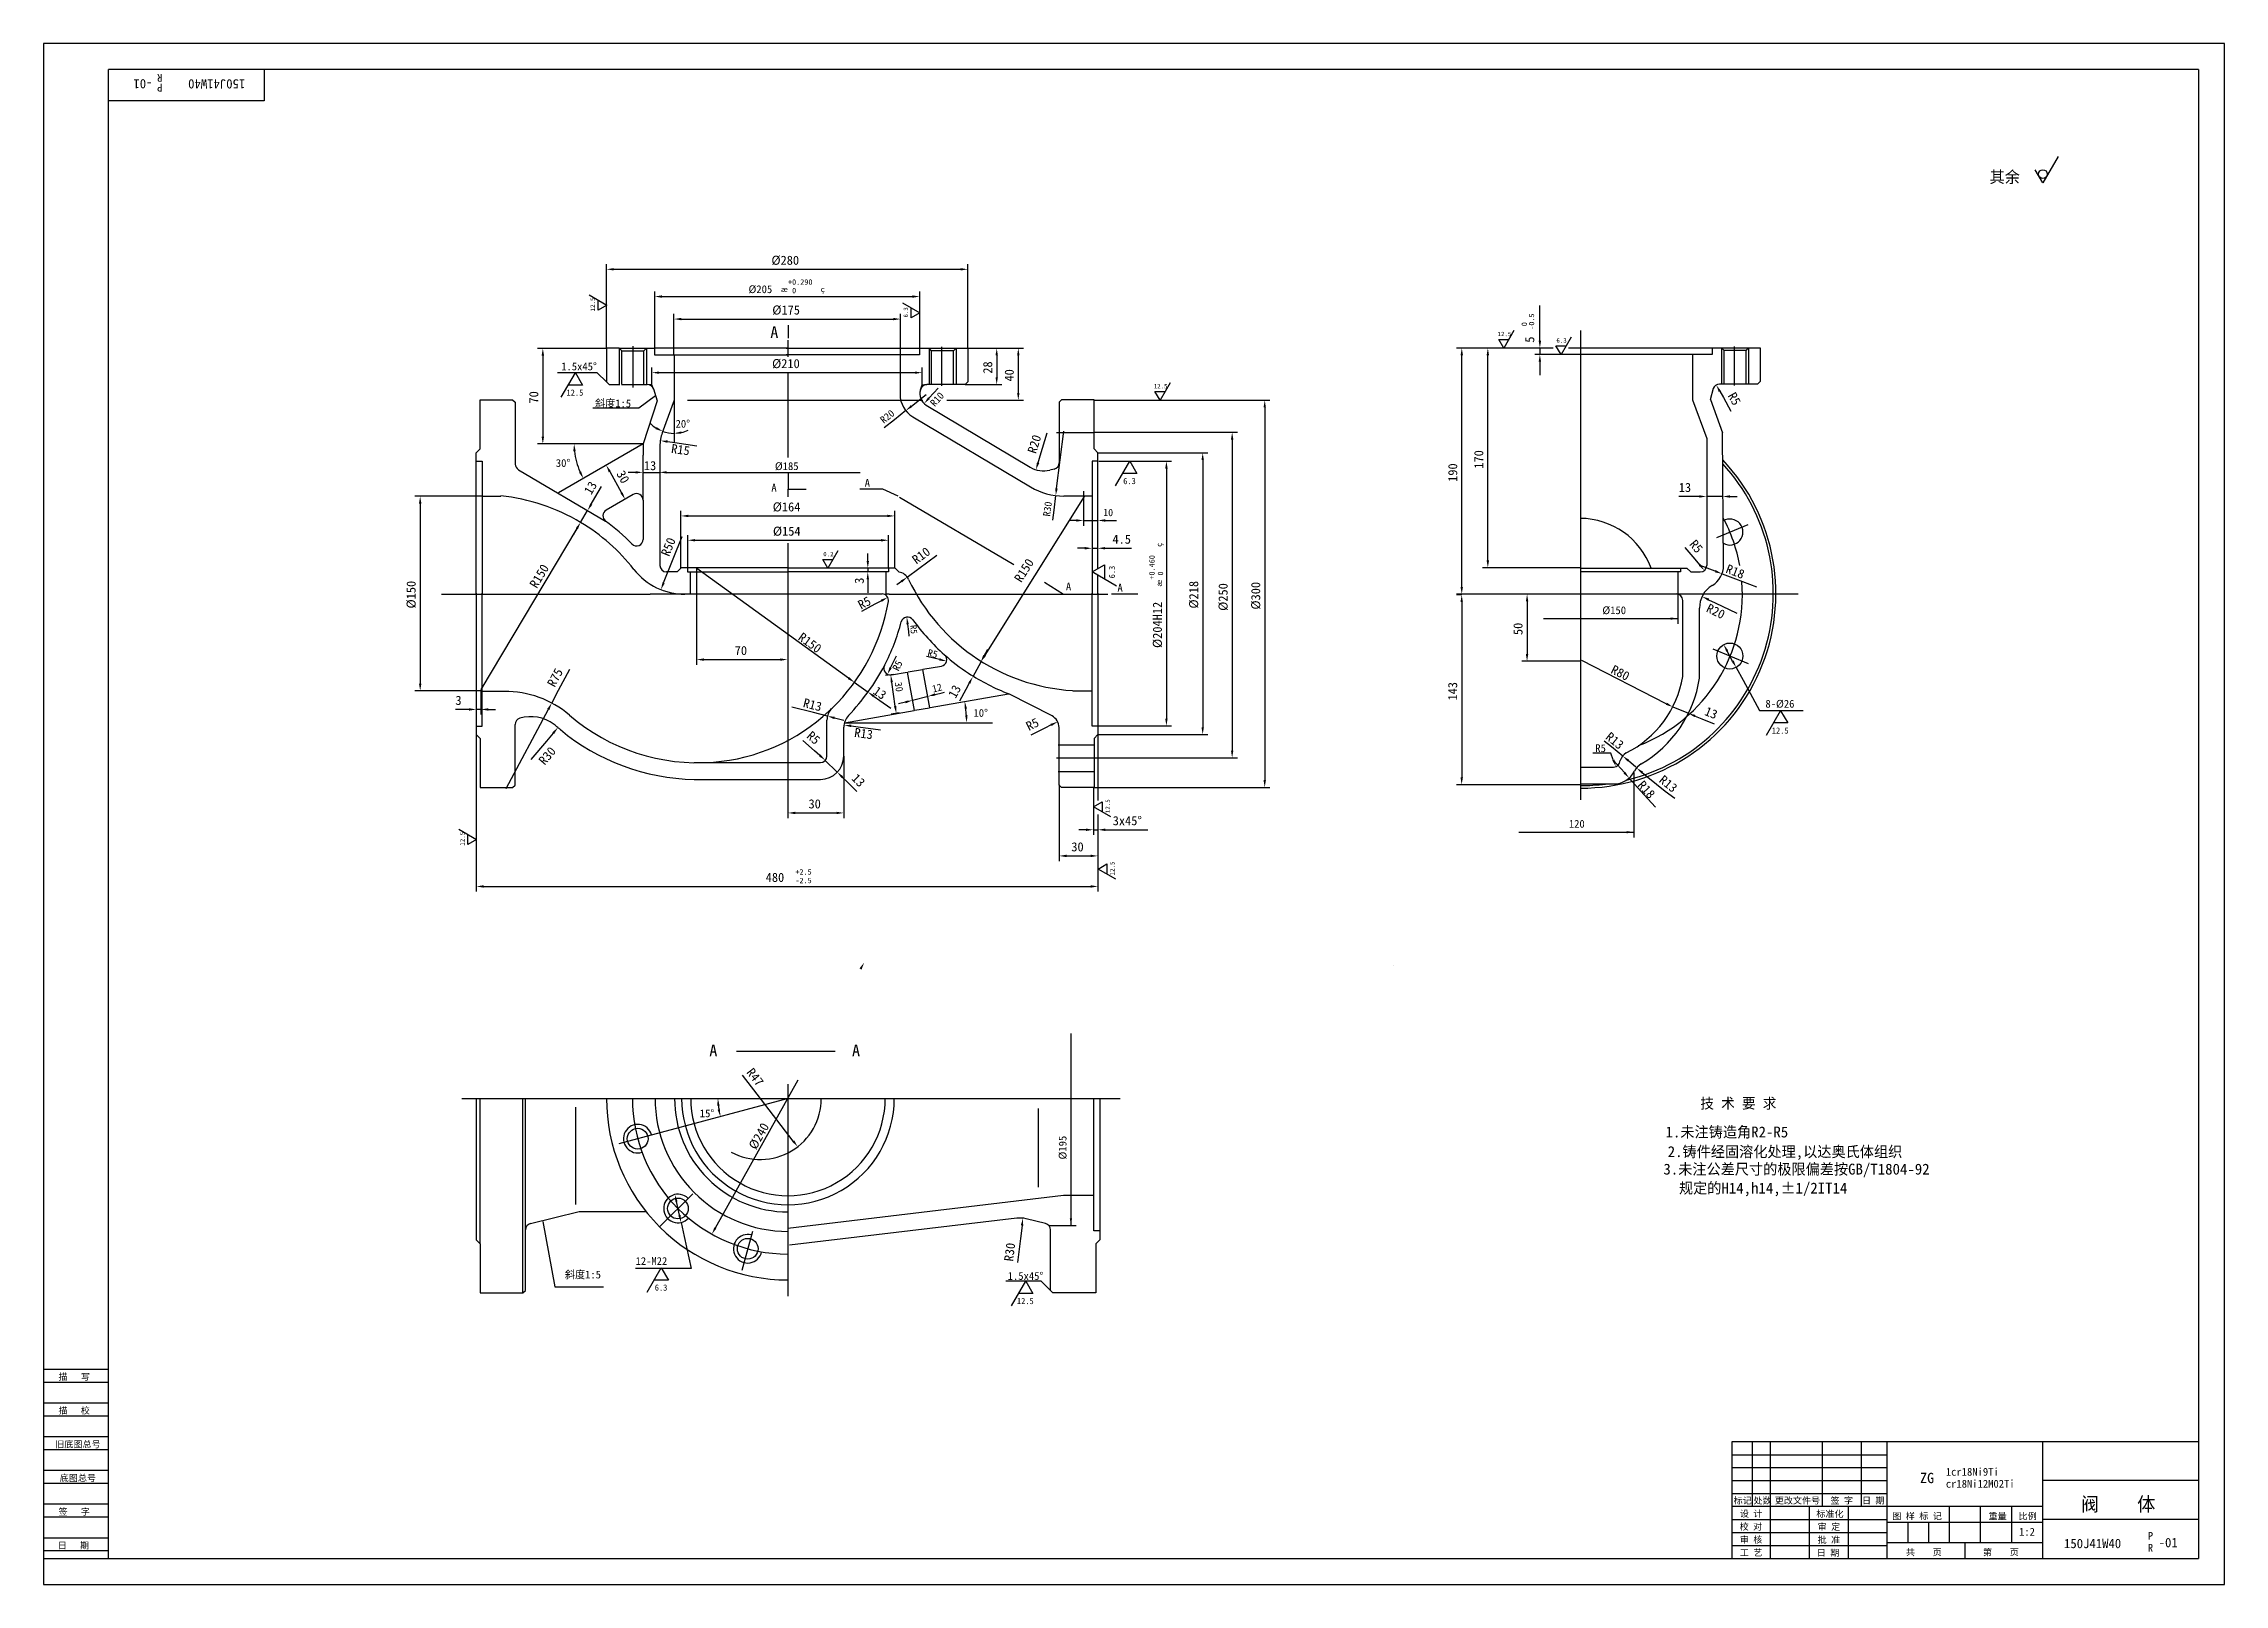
# Model space of a CAD drawing. Header units: metres. Extents: x 0 to 841, y 0 to 594.
import ezdxf

# ---------------------------------------------------------------- set-up
doc = ezdxf.new("R2010")
doc.units = ezdxf.units.M
for name, color, linetype in [('C', 6, 'Continuous'), ('D', 1, 'Continuous'), ('FL', 5, 'Continuous'), ('HA', 5, 'Continuous'), ('T', 7, 'Continuous'), ('TL', 4, 'Continuous')]:
    doc.layers.add(name, color=color, linetype=linetype)

# ---------------------------------------------------------------- blocks, each defined once
blk = doc.blocks.new('TUKUN1')
at = {"layer": 'FL'}
for p, q in [((0, 594), (0, 0)), ((841, 594), (0, 594)), ((841, 0), (841, 594)), ((0, 78), (25, 78)), ((0, 70), (25, 70)), ((0, 65), (25, 65)), ((0, 57), (25, 57)), ((0, 52), (25, 52)), ((659, 30), (659, 55)), ((666, 10), (666, 55)), ((686, 30), (686, 55)), ((701, 30), (701, 55)), ((0, 44), (25, 44)), ((651, 50), (711, 50)), ((651, 45), (711, 45)), ((0, 39), (25, 39)), ((651, 40), (711, 40)), ((651, 35), (711, 35)), ((0, 31), (25, 31)), ((0, 26), (25, 26)), ((696, 10), (696, 30)), ((0, 18), (25, 18)), ((651, 25), (711, 25)), ((651, 20), (711, 20)), ((0, 13), (25, 13)), ((651, 15), (711, 15)), ((0, 0), (841, 0))]:
    blk.add_line(p, q, dxfattribs=at)
at = {"layer": 'TL'}
for p, q in [((25, 10), (25, 584)), ((831, 584), (25, 584)), ((85, 584), (85, 572)), ((831, 584), (831, 10)), ((85, 572), (25, 572)), ((0, 83), (25, 83)), ((651, 55), (651, 10)), ((831, 55), (651, 55)), ((711, 10), (711, 55)), ((771, 10), (771, 55)), ((831, 40), (771, 40)), ((771, 30), (651, 30)), ((681, 10), (681, 30)), ((735, 16), (735, 30)), ((747, 16), (747, 30)), ((759, 16), (759, 30)), ((711, 24), (771, 24)), ((719, 16), (719, 24)), ((727, 16), (727, 24)), ((831, 25), (771, 25)), ((0, 10), (831, 10)), ((771, 16), (711, 16)), ((741, 10), (741, 16))]:
    blk.add_line(p, q, dxfattribs=at)
at = {"layer": 'T'}
for s, p in [('描   写', (5.74, 78.76)), ('描   校', (5.74, 65.76)), ('旧底图总号', (4.49, 52.76)), ('底图总号', (6.22, 39.76)), ('标记', (651.75, 31.07)), ('处数', (659.38, 31.07)), ('更改文件号', (667.61, 31.07)), ('签 字', (689.1, 31.07)), ('日 期', (701.23, 31.07)), ('签   字', (5.74, 26.76)), ('设 计', (654.14, 25.99)), ('标准化', (683.65, 25.93)), ('图 样 标 记', (712.95, 25.04)), ('重量', (750.03, 25.04)), ('比例', (761.64, 25.04)), ('校 对', (654.05, 20.99)), ('审 核', (654.14, 15.99)), ('批 准', (684.13, 15.93)), ('审 定', (684.13, 20.93)), ('日   期', (5.45, 13.76)), ('工 艺', (654.14, 10.99)), ('日 期', (683.84, 10.93)), ('共    页', (718.18, 11.13)), ('第    页', (747.9, 11.13))]:
    blk.add_text(s, height=2.5, dxfattribs=at).set_placement(p)

msp = doc.modelspace()

# ---------------------------------------------------------------- linework, layer by layer
at = {"layer": 'C'}
for p, q in [((287.06, 479.69), (287.06, 473.29)), ((592.67, 483.39), (592.67, 314.95)), ((592.67, 479.82), (592.67, 315.01)), ((227.22, 477.32), (227.22, 461.48)), ((346.3, 477.07), (346.3, 462.11)), ((651.91, 477.2), (651.91, 462.24)), ((287.06, 467.36), (287.06, 434.44)), ((390.57, 444.05), (405.15, 444.05)), ((287.06, 422.24), (287.06, 419.25)), ((374.14, 393.1), (330.05, 419.05)), ((645.25, 403.6), (657.35, 408.61)), ((287.06, 401.45), (287.06, 310.28)), ((153.41, 381.72), (233.85, 381.72)), ((247.33, 381.72), (233.85, 381.72)), ((287.01, 381.72), (287.22, 381.72)), ((326.13, 381.72), (324.65, 381.72)), ((326.13, 381.72), (393.33, 381.72)), ((400.73, 381.72), (410.42, 381.72)), ((629.62, 381.82), (632.12, 381.85)), ((632.12, 381.85), (676.62, 381.85)), ((643.68, 360.65), (657.35, 354.99)), ((390.57, 318.64), (405.15, 318.64)), ((592.67, 315.01), (592.67, 308.51)), ((592.67, 314.95), (592.67, 308.81)), ((592.67, 308.81), (592.67, 302.44)), ((592.67, 308.51), (592.67, 305.66)), ((161.25, 187.36), (415.17, 187.36)), ((220.71, 187.36), (233.41, 187.36)), ((287.07, 187.36), (221.83, 169.88)), ((287.06, 192.8), (287.06, 137.24)), ((250.33, 150.62), (237.7, 137.99)), ((273.32, 136.07), (269.28, 120.97)), ((287.06, 137.22), (287.06, 130.67)), ((287.06, 133.7), (287.06, 121)), ((287.06, 130.67), (287.06, 123.6)), ((287.06, 123.6), (287.06, 111.16))]:
    msp.add_line(p, q, dxfattribs=at)
for centre, radius, start, end in [((592.62, 381.68), 62.5, 10.24, 28.17), ((592.62, 381.68), 62.5, 291.09, 4.49), ((287.06, 187.35), 60, 179.99, 270)]:
    msp.add_arc(centre, radius, start, end, dxfattribs=at)
at = {"layer": 'D'}
for p, q in [((776.87, 550.47), (771.02, 540.33)), ((771.02, 540.33), (768.09, 545.4)), ((217.07, 476.38), (217.07, 508.99)), ((219.87, 506.99), (353.65, 506.99)), ((356.45, 476.38), (356.45, 508.99)), ((210.43, 497.12), (217.19, 493.21)), ((235.67, 476.38), (235.67, 498.49)), ((238.47, 496.49), (335.07, 496.49)), ((337.87, 476.38), (337.87, 498.49)), ((213.81, 491.26), (213.81, 495.16)), ((217.19, 493.21), (213.81, 491.26)), ((243.09, 474.11), (243.09, 489.81)), ((245.89, 487.81), (327.63, 487.81)), ((330.43, 474.11), (330.43, 489.81)), ((331.19, 494.09), (337.95, 490.18)), ((334.57, 488.23), (334.57, 492.14)), ((337.95, 490.18), (334.57, 488.23)), ((577.02, 482.24), (577.02, 493.09)), ((563.11, 476.61), (561.16, 479.99)), ((561.16, 479.99), (565.06, 479.99)), ((567.01, 483.37), (563.11, 476.61)), ((577.02, 479.44), (577.02, 482.24)), ((589.07, 480.87), (585.17, 474.11)), ((217.09, 476.5), (190.52, 476.5)), ((192.52, 473.7), (192.52, 442.46)), ((221.99, 476.53), (221.99, 462.57)), ((232.45, 476.53), (232.45, 462.57)), ((341.45, 476.53), (341.45, 462.57)), ((351.91, 476.53), (351.91, 462.57)), ((356.39, 476.58), (369.56, 476.58)), ((367.56, 473.78), (367.56, 465.38)), ((369.56, 476.58), (377.88, 476.58)), ((375.88, 473.78), (375.88, 459.36)), ((554.95, 476.64), (544.9, 476.64)), ((546.9, 384.56), (546.9, 473.84)), ((575.02, 476.64), (554.95, 476.64)), ((556.95, 394.75), (556.95, 473.84)), ((582.19, 476.64), (575.02, 476.64)), ((592.49, 474.18), (575.02, 474.18)), ((577.02, 476.64), (577.02, 474.18)), ((577.02, 471.38), (577.02, 468.58)), ((585.17, 474.11), (583.22, 477.49)), ((583.22, 477.49), (587.12, 477.49)), ((592.49, 476.64), (588.12, 476.64)), ((647.07, 476.66), (647.07, 462.7)), ((657.53, 476.66), (657.53, 462.7)), ((213.52, 467.12), (198.15, 467.12)), ((199.59, 457.65), (205.06, 467.12)), ((205.06, 467.12), (207.79, 462.38)), ((217.06, 463.58), (213.52, 467.12)), ((234.57, 462.49), (232.79, 462.58)), ((234.57, 462.49), (234.57, 469.15)), ((237.37, 467.15), (336, 467.15)), ((338.8, 462.49), (338.8, 469.15)), ((338.8, 462.49), (340.65, 462.58)), ((355.39, 462.58), (369.56, 462.58)), ((434.44, 463.26), (430.54, 456.5)), ((577.02, 468.58), (577.02, 466.16)), ((207.79, 462.38), (202.33, 462.38)), ((236.03, 458.17), (229.51, 453.51)), ((235.17, 460.85), (234.57, 462.49)), ((243.14, 456.52), (243.14, 440.42)), ((321.13, 456.56), (339.12, 456.56)), ((334.69, 454.26), (340.3, 458.77)), ((338.16, 460.49), (338.8, 462.49)), ((341.44, 457.32), (343.32, 459.4)), ((343.32, 459.4), (344.96, 461.2)), ((348.31, 456.56), (377.88, 456.56)), ((405.17, 456.52), (472.92, 456.52)), ((430.54, 456.5), (428.59, 459.88)), ((428.59, 459.88), (432.49, 459.88)), ((646.42, 459.95), (647.79, 457.51)), ((647.79, 457.51), (650.7, 452.35)), ((229.51, 453.51), (211.76, 453.51)), ((328.14, 449), (324.21, 445.85)), ((332.51, 452.5), (328.14, 449)), ((470.92, 453.72), (470.92, 310.05)), ((231.17, 439.66), (190.52, 439.66)), ((240.59, 440.55), (243.37, 440.16)), ((243.37, 440.16), (251.87, 438.96)), ((384.33, 435.09), (387.06, 443.94)), ((390.64, 422.52), (393.42, 444.55)), ((405.17, 444.16), (460.35, 444.16)), ((458.35, 441.36), (458.35, 321.47)), ((218.34, 428.98), (222.88, 420.79)), ((383.5, 432.42), (384.33, 435.09)), ((406.6, 436.22), (449, 436.22)), ((407, 433), (435, 433)), ((413.37, 423.54), (418.84, 433)), ((418.84, 433), (421.57, 428.27)), ((433, 430.2), (433, 333.8)), ((447, 433.42), (447, 330.46)), ((212.62, 418.83), (215.2, 423.22)), ((228.26, 428.71), (225.46, 428.71)), ((231.06, 428.71), (237.49, 428.71)), ((240.29, 428.71), (243.09, 428.71)), ((243.09, 428.71), (248.18, 428.71)), ((248.18, 428.71), (314.86, 428.71)), ((401.07, 421.48), (401.07, 411.58)), ((421.57, 428.27), (416.11, 428.27)), ((169.13, 419.49), (143.22, 419.49)), ((145.22, 416.69), (145.22, 347.27)), ((207.07, 409.42), (209.77, 414.01)), ((211.2, 416.42), (212.62, 418.83)), ((245.78, 391.93), (245.78, 413.91)), ((328.22, 391.93), (328.22, 413.91)), ((363.08, 358.24), (401.42, 419.42)), ((389.59, 414.19), (389.09, 410.24)), ((390.29, 419.74), (389.59, 414.19)), ((406.6, 410.16), (406.6, 412.16)), ((635.67, 419.41), (630.58, 419.41)), ((638.47, 419.41), (635.67, 419.41)), ((647.51, 419.41), (641.27, 419.41)), ((650.31, 419.41), (653.11, 419.41)), ((205.65, 407.03), (168.61, 345.06)), ((205.64, 407.01), (204.22, 404.6)), ((242.78, 395.32), (246.21, 403.92)), ((248.4, 391.93), (248.4, 404.54)), ((248.58, 411.91), (325.42, 411.91)), ((325.77, 391.93), (325.77, 404.54)), ((398.27, 410.16), (395.47, 410.16)), ((401.07, 411.58), (401.07, 408.16)), ((401.07, 410.16), (406.6, 410.16)), ((409.4, 410.16), (412.2, 410.16)), ((412.2, 410.16), (413.81, 410.16)), ((239.1, 386.11), (242.78, 395.32)), ((251.2, 402.54), (322.97, 402.54)), ((306.34, 398.51), (302.43, 391.75)), ((317.84, 394.6), (317.84, 397.4)), ((337.54, 391.67), (344.43, 396.8)), ((401.52, 399.45), (398.72, 399.45)), ((404.32, 399.45), (406.5, 399.45)), ((409.3, 399.45), (412.1, 399.45)), ((412.1, 399.45), (419.52, 399.45)), ((636.88, 395.22), (633.11, 399.79)), ((251.82, 391.89), (251.82, 354.53)), ((310.41, 349.39), (251.89, 391.69)), ((302.43, 391.75), (300.48, 395.13)), ((300.48, 395.13), (304.39, 395.13)), ((317.84, 391.8), (317.84, 390.3)), ((317.84, 387.5), (317.84, 384.7)), ((333.05, 388.33), (337.54, 391.67)), ((404.35, 390.36), (409.08, 393.09)), ((413.81, 384.89), (404.35, 390.36)), ((409.08, 393.09), (409.08, 387.62)), ((592.49, 391.95), (554.95, 391.95)), ((638.67, 393.06), (636.88, 395.22)), ((644.64, 390.61), (638.86, 392.83)), ((647.26, 389.61), (652.49, 387.6)), ((652.49, 387.6), (660.51, 384.52)), ((317.84, 384.7), (317.84, 382.28)), ((323.07, 379.2), (320.6, 377.87)), ((330.81, 386.65), (329.04, 385.34)), ((546.87, 381.51), (544.87, 381.51)), ((570.08, 381.76), (544.9, 381.76)), ((546.87, 378.71), (546.87, 311.1)), ((592.85, 381.76), (570.08, 381.76)), ((572.08, 378.96), (572.08, 358.67)), ((630.29, 381.78), (630.29, 370.33)), ((642.11, 379.63), (644.63, 378.42)), ((320.6, 377.87), (315.39, 375.07)), ((333.2, 370.16), (333.5, 367.38)), ((578.43, 372.33), (630.29, 372.33)), ((644.63, 378.42), (652.98, 374.42)), ((333.5, 367.38), (333.7, 365.57)), ((254.62, 356.53), (284.09, 356.53)), ((326.64, 353.37), (327.88, 355.88)), ((327.88, 355.88), (328.93, 358.03)), ((342.75, 357.19), (340.46, 357.71)), ((345.48, 356.57), (342.75, 357.19)), ((361.41, 355.58), (358.32, 349.89)), ((362.75, 358.04), (364.08, 360.5)), ((592.85, 355.87), (570.08, 355.87)), ((625.77, 339.53), (593.23, 356.17)), ((651.37, 355.97), (649.27, 359.83)), ((652.71, 353.51), (655.4, 348.6)), ((168.66, 344.89), (168.66, 335.31)), ((198.58, 344.73), (202.95, 352.89)), ((312.6, 347.77), (317.95, 343.98)), ((327.82, 350.79), (324.69, 350.34)), ((328.42, 338.55), (327.07, 347.86)), ((355.65, 344.97), (353.22, 340.5)), ((356.98, 347.43), (355.65, 344.97)), ((655.4, 348.6), (661.75, 336.96)), ((169.13, 344.47), (143.22, 344.47)), ((161.24, 337.31), (158.81, 337.31)), ((164.04, 337.31), (161.24, 337.31)), ((168.66, 337.31), (166.84, 337.31)), ((171.46, 337.31), (174.26, 337.31)), ((194.62, 337.32), (178.27, 306.72)), ((195.94, 339.79), (198.58, 344.73)), ((296.85, 336.11), (288.52, 338.22)), ((320.24, 342.36), (322.52, 340.75)), ((322.52, 340.75), (326.68, 337.81)), ((332.38, 340.13), (329.67, 339.43)), ((335.09, 340.83), (341.08, 342.37)), ((343.8, 343.07), (346.51, 343.76)), ((346.51, 343.76), (347.37, 343.99)), ((628.27, 338.29), (634.29, 335.82)), ((661.75, 336.96), (678.62, 336.96)), ((664.41, 327.37), (669.87, 336.83)), ((669.87, 336.83), (672.61, 332.1)), ((196.54, 328.2), (193.9, 325.09)), ((302.28, 334.73), (296.85, 336.11)), ((304.99, 334.04), (308.58, 333.12)), ((308.83, 332.21), (365.97, 332.21)), ((311.41, 330.93), (314.18, 330.55)), ((314.18, 330.55), (322.69, 329.39)), ((329.96, 335.94), (326.84, 335.49)), ((386.06, 330.08), (380.76, 327.43)), ((388.56, 331.34), (386.06, 330.08)), ((407, 331), (435, 331)), ((636.88, 334.76), (639.47, 333.7)), ((639.47, 333.7), (644.18, 331.77)), ((672.61, 332.1), (667.14, 332.1)), ((166.85, 327.72), (166.85, 267.07)), ((193.9, 325.09), (187.9, 318.04)), ((297.25, 321.4), (292.81, 325.32)), ((299.35, 319.55), (297.25, 321.4)), ((406.6, 327.66), (449, 327.66)), ((406.6, 327.66), (406.6, 302.16)), ((604.33, 320.46), (597.48, 320.46)), ((604.63, 322.87), (601.76, 325.07)), ((605.35, 317.85), (604.33, 320.46)), ((608.98, 319.34), (604.63, 322.87)), ((301.33, 317.78), (306.02, 313.16)), ((308.02, 311.2), (310.01, 309.23)), ((308.58, 319.35), (308.58, 295.41)), ((405.17, 318.67), (460.35, 318.67)), ((609.6, 312.95), (605.45, 317.57)), ((611.15, 317.57), (614.03, 315.24)), ((613.25, 312.84), (613.25, 287.99)), ((616.46, 313), (618.64, 311.24)), ((618.64, 311.24), (625.32, 305.84)), ((287.06, 310.35), (287.06, 295.41)), ((310.01, 309.23), (313.64, 305.66)), ((391.7, 308.29), (391.7, 278.84)), ((404.82, 307.16), (404.82, 288.92)), ((405.17, 307.25), (472.92, 307.25)), ((592.43, 308.3), (544.87, 308.3)), ((611.47, 310.87), (615.85, 305.99)), ((615.85, 305.99), (621.59, 299.6)), ((625.32, 305.84), (629.02, 303.1)), ((289.86, 297.41), (305.78, 297.41)), ((404.87, 299.78), (408.25, 301.73)), ((411.63, 295.88), (404.87, 299.78)), ((406.6, 296.81), (406.6, 288.92)), ((408.25, 301.73), (408.25, 297.83)), ((160.19, 291.12), (166.95, 287.22)), ((163.57, 285.27), (163.57, 289.17)), ((166.95, 287.22), (163.57, 285.27)), ((402.02, 290.92), (399.22, 290.92)), ((404.82, 290.92), (406.6, 290.92)), ((406.6, 288.92), (406.6, 278.84)), ((409.4, 290.92), (412.2, 290.92)), ((412.2, 290.92), (425.79, 290.92)), ((568.85, 289.99), (613.25, 289.99)), ((394.5, 280.84), (403.8, 280.84)), ((406.6, 278.84), (406.6, 267.07)), ((406.69, 275.78), (410.07, 277.73)), ((410.07, 277.73), (410.07, 273.83)), ((413.45, 271.88), (406.69, 275.78)), ((169.65, 269.07), (403.8, 269.07)), ((396.17, 212.33), (396.17, 138.38)), ((259.08, 137.46), (291.05, 194.47)), ((275.13, 188.93), (269.46, 196.25)), ((289.08, 170.93), (275.13, 188.93)), ((245.21, 142.29), (244.04, 147.56)), ((192.52, 139.85), (197.1, 114.73)), ((245.82, 139.55), (247.04, 134.09)), ((377.32, 138.39), (376.7, 133.34)), ((387.75, 138.38), (398.17, 138.38)), ((247.04, 134.09), (249.76, 121.8)), ((376.7, 133.34), (375.57, 124.15)), ((249.76, 121.8), (228.27, 121.8)), ((232.72, 112.6), (238.18, 122.07)), ((238.18, 122.07), (240.92, 117.34)), ((197.1, 114.73), (215.89, 114.73)), ((240.92, 117.34), (235.45, 117.34)), ((374.28, 116.89), (371.13, 116.89)), ((373.29, 107.42), (378.75, 116.89)), ((384.72, 116.89), (374.28, 116.89)), ((381.49, 112.15), (376.02, 112.15)), ((378.75, 116.89), (381.49, 112.15)), ((388.26, 113.35), (384.72, 116.89))]:
    msp.add_line(p, q, dxfattribs=at)
msp.add_circle((771.02, 543.71), 1.69, dxfattribs=at)
for centre, radius, start, end in [((243.14, 456.52), 12.79, 224.86, 237.43), ((243.14, 456.52), 12.79, 250, 270), ((243.14, 456.52), 12.79, 282.57, 295.14), ((231.17, 439.66), 26.59, 186.04, 203.96), ((308.83, 332.21), 47.12, 3.41, 6.59), ((287.07, 187.36), 27.01, 185.94, 189.06)]:
    msp.add_arc(centre, radius, start, end, dxfattribs=at)
for points in [[(219.87, 507.46), (219.87, 506.53), (217.07, 506.99)], [(353.65, 507.46), (353.65, 506.53), (356.45, 506.99)], [(238.47, 496.96), (238.47, 496.03), (235.67, 496.49)], [(335.07, 496.96), (335.07, 496.03), (337.87, 496.49)], [(245.89, 488.28), (245.89, 487.34), (243.09, 487.81)], [(327.63, 488.28), (327.63, 487.34), (330.43, 487.81)], [(576.56, 479.44), (577.49, 479.44), (577.02, 476.64)], [(192.05, 473.7), (192.98, 473.7), (192.52, 476.5)], [(367.09, 473.78), (368.02, 473.78), (367.56, 476.58)], [(375.41, 473.78), (376.35, 473.78), (375.88, 476.58)], [(546.43, 473.84), (547.37, 473.84), (546.9, 476.64)], [(556.48, 473.84), (557.42, 473.84), (556.95, 476.64)], [(576.56, 471.38), (577.49, 471.38), (577.02, 474.18)], [(237.37, 467.61), (237.37, 466.68), (234.57, 467.15)], [(336, 467.61), (336, 466.68), (338.8, 467.15)], [(367.09, 465.38), (368.02, 465.38), (367.56, 462.58)], [(334.98, 453.89), (334.4, 454.62), (332.51, 452.5)], [(341.79, 457.01), (341.09, 457.64), (339.56, 455.25)], [(375.41, 459.36), (376.35, 459.36), (375.88, 456.56)], [(470.45, 453.72), (471.38, 453.72), (470.92, 456.52)], [(646.01, 459.72), (646.83, 460.18), (645.05, 462.39)], [(236.47, 446.16), (236.05, 445.33), (238.77, 444.5)], [(192.05, 442.46), (192.98, 442.46), (192.52, 439.66)], [(204.26, 436.84), (205.2, 436.89), (204.58, 439.66)], [(240.53, 440.09), (240.66, 441.01), (237.82, 440.94)], [(245.98, 443.58), (245.88, 444.5), (243.14, 443.73)], [(457.89, 441.36), (458.82, 441.36), (458.35, 444.16)], [(207.29, 429.07), (206.46, 428.65), (208.14, 426.36)], [(218.75, 429.21), (217.93, 428.76), (216.98, 431.43)], [(228.26, 429.18), (228.26, 428.25), (231.06, 428.71)], [(240.29, 429.18), (240.29, 428.25), (237.49, 428.71)], [(383.95, 432.28), (383.06, 432.55), (382.68, 429.74)], [(432.53, 430.2), (433.47, 430.2), (433, 433)], [(446.53, 433.42), (447.47, 433.42), (447, 436.22)], [(223.29, 421.02), (222.47, 420.57), (224.24, 418.34)], [(391.1, 422.46), (390.18, 422.58), (390.29, 419.74)], [(144.75, 416.69), (145.69, 416.69), (145.22, 419.49)], [(210.79, 416.66), (211.6, 416.19), (209.77, 414.01)], [(248.58, 412.37), (248.58, 411.44), (245.78, 411.91)], [(325.42, 412.37), (325.42, 411.44), (328.22, 411.91)], [(638.47, 419.88), (638.47, 418.95), (641.27, 419.41)], [(650.31, 419.88), (650.31, 418.95), (647.51, 419.41)], [(205.24, 407.25), (206.05, 406.78), (207.07, 409.42)], [(206.05, 406.79), (205.25, 407.27), (207.08, 409.44)], [(398.27, 410.63), (398.27, 409.7), (401.07, 410.16)], [(409.4, 410.63), (409.4, 409.7), (406.6, 410.16)], [(251.2, 403), (251.2, 402.07), (248.4, 402.54)], [(322.97, 403), (322.97, 402.07), (325.77, 402.54)], [(401.52, 399.92), (401.52, 398.99), (404.32, 399.45)], [(409.3, 399.92), (409.3, 398.99), (406.5, 399.45)], [(317.38, 394.6), (318.31, 394.6), (317.84, 391.8)], [(317.38, 387.5), (318.31, 387.5), (317.84, 390.3)], [(331.09, 386.28), (330.53, 387.03), (333.05, 388.33)], [(556.48, 394.75), (557.42, 394.75), (556.95, 391.95)], [(638.31, 392.76), (639.02, 393.36), (640.45, 390.9)], [(644.48, 390.17), (644.81, 391.05), (647.26, 389.61)], [(239.53, 385.93), (238.66, 386.28), (238.06, 383.51)], [(323.29, 378.79), (322.85, 379.61), (325.54, 380.53)], [(546.41, 378.71), (547.34, 378.71), (546.87, 381.51)], [(546.43, 384.56), (547.37, 384.56), (546.9, 381.76)], [(571.62, 378.96), (572.55, 378.96), (572.08, 381.76)], [(641.9, 379.21), (642.31, 380.05), (639.58, 380.84)], [(332.74, 370.11), (333.66, 370.21), (332.9, 372.94)], [(627.49, 372.78), (630.29, 372.33), (627.49, 371.88)], [(648.86, 359.61), (649.67, 360.06), (647.92, 362.29)], [(254.62, 356.99), (254.62, 356.06), (251.82, 356.53)], [(284.09, 356.99), (284.09, 356.06), (286.89, 356.53)], [(327.06, 353.17), (326.22, 353.58), (325.41, 350.86)], [(345.38, 356.11), (345.58, 357.02), (348.21, 355.94)], [(362.34, 358.27), (363.16, 357.82), (361.41, 355.58)], [(363.47, 358), (362.68, 358.49), (361.59, 355.87)], [(571.62, 358.67), (572.55, 358.67), (572.08, 355.87)], [(650.96, 355.75), (651.78, 356.2), (652.71, 353.51)], [(144.75, 347.27), (145.69, 347.27), (145.22, 344.47)], [(310.14, 349.01), (310.68, 349.77), (312.68, 347.75)], [(327.53, 347.93), (326.61, 347.79), (326.67, 350.63)], [(356.57, 347.65), (357.39, 347.21), (358.32, 349.89)], [(164.04, 337.78), (164.04, 336.84), (166.84, 337.31)], [(171.46, 337.78), (171.46, 336.84), (168.66, 337.31)], [(195.04, 337.1), (194.21, 337.54), (195.94, 339.79)], [(320.51, 342.74), (319.97, 341.98), (317.95, 343.98)], [(328.88, 338.61), (327.95, 338.48), (328.82, 335.78)], [(332.26, 340.58), (332.5, 339.68), (335.09, 340.83)], [(343.68, 343.52), (343.91, 342.61), (341.08, 342.37)], [(355.17, 337.56), (356.1, 337.69), (355.23, 340.4)], [(625.56, 339.12), (625.98, 339.95), (628.27, 338.26)], [(196.89, 327.9), (196.18, 328.5), (198.35, 330.33)], [(304.88, 333.58), (305.11, 334.49), (302.28, 334.73)], [(311.35, 330.47), (311.47, 331.4), (308.64, 331.32)], [(356.33, 335.03), (355.4, 335), (355.95, 332.21)], [(388.77, 330.92), (388.36, 331.76), (391.07, 332.59)], [(432.53, 333.8), (433.47, 333.8), (433, 331)], [(446.53, 330.46), (447.47, 330.46), (447, 327.66)], [(637.06, 335.19), (636.7, 334.33), (634.29, 335.82)], [(299.04, 319.2), (299.66, 319.9), (301.45, 317.7)], [(457.89, 321.47), (458.82, 321.47), (458.35, 318.67)], [(308.35, 311.53), (307.69, 310.86), (306.02, 313.16)], [(604.91, 317.68), (605.78, 318.02), (606.36, 315.24)], [(610.86, 317.21), (611.45, 317.94), (608.98, 319.34)], [(609.25, 312.64), (609.94, 313.27), (611.47, 310.87)], [(616.17, 312.64), (616.76, 313.37), (614.29, 314.77)], [(470.45, 310.05), (471.38, 310.05), (470.92, 307.25)], [(546.41, 311.1), (547.34, 311.1), (546.87, 308.3)], [(289.86, 297.87), (289.86, 296.94), (287.06, 297.41)], [(305.78, 297.87), (305.78, 296.94), (308.58, 297.41)], [(402.02, 291.38), (402.02, 290.45), (404.82, 290.92)], [(409.4, 291.38), (409.4, 290.45), (406.6, 290.92)], [(610.45, 290.44), (613.25, 289.99), (610.45, 289.54)], [(394.5, 281.31), (394.5, 280.37), (391.7, 280.84)], [(403.8, 281.31), (403.8, 280.37), (406.6, 280.84)], [(169.65, 269.54), (169.65, 268.61), (166.85, 269.07)], [(403.8, 269.54), (403.8, 268.61), (406.6, 269.07)], [(315.44, 237.01), (314.62, 237.47), (316.4, 239.68)], [(259.73, 184.54), (260.66, 184.59), (260.05, 187.36)], [(260.84, 183.2), (259.93, 183.01), (260.97, 180.37)], [(288.71, 170.65), (289.45, 171.22), (290.79, 168.72)], [(243.59, 147.46), (244.5, 147.66), (243.44, 150.29)], [(244.76, 142.19), (245.67, 142.39), (245.82, 139.55)], [(259.49, 137.23), (258.67, 137.68), (257.71, 135.01)], [(377.78, 138.33), (376.85, 138.44), (377.66, 141.17)], [(396.62, 141.18), (396.17, 138.38), (395.72, 141.18)]]:
    msp.add_solid(points, dxfattribs=at)
at = {"layer": 'HA'}
for centre, start, end in [((229.1, 171.83), 15, 287.62), ((244.63, 144.92), 45, 317.63), ((271.53, 129.39), 75, 347.63)]:
    msp.add_arc(centre, 5.5, start, end, dxfattribs=at)
at = {"layer": 'TL'}
for p, q in [((287.22, 480.51), (287.22, 485.52)), ((217.06, 476.58), (217.06, 463.58)), ((221.95, 476.58), (217.06, 476.58)), ((221.95, 476.58), (232.49, 476.58)), ((222.95, 475.58), (221.95, 476.58)), ((222.95, 475.58), (231.5, 475.58)), ((222.95, 462.68), (222.95, 475.58)), ((231.49, 475.58), (232.49, 476.58)), ((231.49, 462.68), (231.49, 475.58)), ((232.66, 476.58), (235.64, 476.58)), ((235.64, 476.58), (235.64, 474.08)), ((235.64, 474.08), (243.14, 474.08)), ((287.06, 476.58), (235.81, 476.58)), ((243.14, 474.08), (287.11, 474.08)), ((243.14, 474.08), (243.14, 456.52)), ((330.3, 474.08), (286.34, 474.08)), ((286.39, 476.58), (337.64, 476.58)), ((330.3, 474.08), (330.3, 458.77)), ((337.8, 474.08), (330.3, 474.08)), ((337.64, 476.58), (341.34, 476.58)), ((337.8, 476.58), (337.8, 474.08)), ((341.34, 476.58), (352, 476.58)), ((342.41, 475.58), (341.47, 476.58)), ((350.95, 475.58), (342.39, 475.58)), ((342.41, 462.68), (342.41, 475.58)), ((350.95, 475.58), (351.87, 476.58)), ((350.95, 462.68), (350.95, 475.58)), ((352, 476.58), (356.39, 476.58)), ((356.39, 476.58), (356.39, 463.58)), ((635.92, 474.21), (591.96, 474.21)), ((592.01, 476.71), (643.26, 476.71)), ((635.92, 474.21), (635.92, 458.9)), ((643.42, 474.21), (635.92, 474.21)), ((643.26, 476.71), (647.03, 476.71)), ((643.42, 476.71), (643.42, 474.21)), ((647.03, 476.71), (657.46, 476.71)), ((648.03, 475.71), (647.09, 476.71)), ((656.57, 475.71), (648.01, 475.71)), ((648.03, 462.81), (648.03, 475.71)), ((656.57, 475.71), (657.48, 476.71)), ((656.57, 462.81), (656.57, 475.71)), ((657.46, 476.71), (662.01, 476.71)), ((662.01, 476.71), (662.01, 463.71)), ((217.06, 463.58), (218.06, 462.58)), ((218.06, 462.58), (222.2, 462.58)), ((222.83, 462.58), (231.34, 462.58)), ((231.34, 462.58), (232.79, 462.58)), ((342.39, 462.58), (340.65, 462.58)), ((350.89, 462.58), (342.39, 462.58)), ((355.39, 462.58), (350.89, 462.58)), ((356.39, 463.58), (355.39, 462.58)), ((648.01, 462.71), (646.27, 462.71)), ((656.61, 462.71), (648.01, 462.71)), ((661.01, 462.71), (656.61, 462.71)), ((662.01, 463.71), (661.01, 462.71)), ((168.35, 456.72), (180.85, 456.72)), ((168.35, 437.72), (168.35, 456.72)), ((180.85, 456.72), (181.85, 455.72)), ((181.85, 455.72), (181.85, 431.9)), ((236.67, 456.23), (231.17, 439.66)), ((235.17, 460.85), (236.67, 456.23)), ((243.14, 456.52), (238.58, 443.98)), ((248.35, 456.56), (321.13, 456.56)), ((338.28, 460.85), (338.16, 460.49)), ((340.36, 454.66), (380.5, 430.71)), ((392.6, 456.72), (391.6, 455.72)), ((391.6, 455.72), (391.6, 432.43)), ((405.1, 456.72), (392.6, 456.72)), ((405.1, 437.72), (405.1, 456.72)), ((635.92, 458.9), (635.92, 456.68)), ((635.92, 456.68), (641.36, 441.75)), ((643.89, 460.98), (642.73, 456.68)), ((642.78, 456.85), (647.46, 443.97)), ((335.18, 450.18), (380.61, 423.08)), ((166.85, 436.22), (168.35, 437.72)), ((231.17, 439.66), (198.58, 420.84)), ((231.17, 439.66), (231.17, 435.33)), ((237.67, 438.85), (237.67, 392.84)), ((406.6, 436.22), (405.1, 437.72)), ((641.36, 441.75), (641.36, 392.83)), ((647.86, 392.83), (647.46, 443.97)), ((166.85, 432.72), (166.85, 436.22)), ((166.85, 433.05), (169.1, 433.05)), ((166.85, 381.72), (166.85, 432.72)), ((169.1, 433.05), (169.1, 419.55)), ((183.08, 429.75), (216.71, 409.94)), ((231.17, 418.01), (231.17, 435.33)), ((389.7, 430), (388.03, 429.59)), ((404.35, 433.05), (404.35, 419.55)), ((406.6, 433.05), (404.35, 433.05)), ((406.6, 432.72), (406.6, 436.22)), ((406.6, 391.66), (406.6, 432.72)), ((287.11, 428.59), (287.11, 422.24)), ((287.11, 422.24), (294.04, 422.24)), ((323.58, 422.24), (314.8, 422.24)), ((329.6, 419.5), (323.58, 422.24)), ((169.1, 419.55), (169.1, 381.72)), ((169.1, 419.55), (176.31, 419.55)), ((227.42, 420.18), (216.94, 414.12)), ((231.17, 418.01), (231.17, 402.87)), ((404.35, 419.55), (393.42, 419.55)), ((404.35, 419.55), (404.35, 381.72)), ((244.31, 390.34), (240.17, 390.34)), ((245.81, 391.84), (244.31, 390.34)), ((248.31, 391.84), (245.81, 391.84)), ((248.3, 391.83), (248.3, 390.33)), ((248.3, 390.33), (249.3, 390.33)), ((286.81, 391.84), (248.31, 391.84)), ((249.3, 390.33), (249.3, 381.72)), ((249.3, 390.33), (286.95, 390.33)), ((324.81, 390.33), (287.17, 390.33)), ((287.3, 391.84), (325.8, 391.84)), ((324.81, 390.33), (324.81, 381.36)), ((325.81, 390.33), (324.81, 390.33)), ((325.8, 391.84), (328.3, 391.84)), ((325.81, 391.83), (325.81, 390.33)), ((328.3, 391.84), (329.8, 390.34)), ((406.6, 381.72), (406.6, 389.06)), ((592.7, 391.83), (631.2, 391.83)), ((630.25, 390.33), (592.7, 390.33)), ((630.25, 390.33), (630.25, 381.98)), ((631.25, 390.33), (630.25, 390.33)), ((631.2, 391.83), (633.7, 391.83)), ((631.25, 391.83), (631.25, 390.33)), ((633.7, 391.83), (635.2, 390.33)), ((635.2, 390.33), (638.86, 390.33)), ((166.85, 382.16), (166.85, 331.16)), ((169.1, 344.34), (169.1, 382.16)), ((287.06, 381.72), (247.33, 381.72)), ((287.22, 381.84), (323.33, 381.84)), ((385.93, 386.36), (393.33, 381.81)), ((393.33, 381.81), (400.73, 381.81)), ((404.35, 344.34), (404.35, 382.16)), ((406.6, 382.16), (406.6, 331.16)), ((414.56, 381.81), (411.8, 381.81)), ((421.96, 381.81), (414.56, 381.81)), ((592.65, 381.82), (629.62, 381.82)), ((632.12, 350), (632.12, 379.32)), ((638.6, 349.33), (638.6, 376.37)), ((339.07, 352.78), (346.21, 354.04)), ((326.94, 350.64), (333.07, 351.72)), ((333.07, 351.72), (335.68, 336.95)), ((333.37, 351.77), (338.98, 352.76)), ((338.98, 352.76), (341.59, 337.99)), ((169.1, 330.84), (169.1, 344.34)), ((169.1, 344.34), (177.66, 344.34)), ((308.83, 332.21), (335.68, 336.95)), ((335.92, 336.99), (341.59, 337.99)), ((341.94, 338.05), (372.11, 343.37)), ((388.88, 334.8), (372.26, 343.32)), ((404.35, 344.34), (396.97, 344.34)), ((404.35, 330.84), (404.35, 344.34)), ((166.85, 331.16), (166.85, 327.66)), ((166.85, 330.84), (169.1, 330.84)), ((181.85, 308.16), (181.85, 331.53)), ((302.08, 319.35), (302.08, 333.12)), ((308.58, 319.35), (308.58, 330.43)), ((391.6, 323.64), (391.6, 330.35)), ((406.6, 330.84), (404.35, 330.84)), ((406.6, 331.16), (406.6, 327.66)), ((166.85, 327.66), (168.35, 326.16)), ((168.35, 326.16), (168.35, 307.16)), ((391.29, 323.69), (404.95, 323.69)), ((391.6, 313.34), (391.6, 323.64)), ((406.6, 327.66), (405.1, 326.16)), ((405.1, 326.16), (405.1, 323.64)), ((405.1, 323.64), (405.1, 313.34)), ((250.91, 316.85), (299.58, 316.85)), ((391.29, 313.36), (404.95, 313.36)), ((391.6, 308.16), (391.6, 313.34)), ((405.1, 313.34), (405.1, 307.16)), ((592.57, 315.07), (605.45, 315.07)), ((168.35, 307.16), (180.85, 307.16)), ((180.85, 307.16), (181.85, 308.16)), ((250.91, 310.35), (299.58, 310.35)), ((250.91, 310.35), (258.85, 310.35)), ((250.91, 310.35), (250.91, 310.35)), ((392.6, 307.16), (391.6, 308.16)), ((405.1, 307.16), (392.6, 307.16)), ((592.57, 308.57), (605.45, 308.57)), ((520.53, 238.72), (520.53, 238.72)), ((267.23, 205.57), (305.22, 205.57)), ((166.85, 187.35), (166.85, 132.85)), ((168.35, 131.35), (168.35, 187.35)), ((184.85, 112.35), (184.85, 187.28)), ((185.85, 136.65), (185.85, 187.28)), ((405, 149.86), (405, 187.38)), ((407.26, 187.35), (407.26, 136.36)), ((205.15, 183.95), (205.15, 146.48)), ((383.53, 183.47), (383.53, 153.14)), ((187.75, 139.07), (206.57, 143.76)), ((206.57, 143.76), (232.28, 143.76)), ((393.33, 149.86), (286.95, 137.22)), ((405, 149.86), (393.33, 149.86)), ((405, 136.36), (405, 149.86)), ((185.85, 113.35), (185.85, 136.65)), ((375.26, 141.17), (287.71, 130.77)), ((386.37, 139.07), (378.86, 140.94)), ((388.26, 113.35), (388.26, 136.65)), ((407.25, 136.36), (405, 136.36)), ((407.26, 136.36), (407.26, 132.85)), ((166.85, 132.85), (168.35, 131.35)), ((168.35, 131.35), (168.35, 112.35)), ((407.26, 132.85), (405.76, 131.35)), ((405.76, 131.35), (405.76, 112.35)), ((168.35, 112.35), (184.85, 112.35)), ((184.85, 112.35), (185.85, 113.35)), ((389.26, 112.35), (388.26, 113.35)), ((405.76, 112.35), (389.26, 112.35))]:
    msp.add_line(p, q, dxfattribs=at)
for points in [[(643.46, 385.1, 0.27), (638.6, 376.37, 0.27)], [(310.41, 334.96, 0.07), (324.29, 354.25, 0.07)], [(347.43, 358.37, 0.04), (356.71, 351.28, 0.04)], [(258.37, 317.01, 0.17), (302.81, 336.62, 0.39)], [(302.81, 336.62, 0.01), (304.06, 337.8, 0.39)], [(199.27, 329.52, 0.17), (250.91, 310.35, 0.01), (250.91, 310.35, 0.01)], [(202.78, 335.1, 0.2), (258.37, 317.01, 0.39)], [(610.3, 320.57, 0.15), (607.95, 317.57, 0.15)], [(605.45, 315.07, 0.41), (607.95, 317.57, 0.41)]]:
    msp.add_lwpolyline(points, format="xyb", dxfattribs=at)
for centre, radius in [((650.32, 357.9), 5), ((229.1, 171.83), 4), ((244.63, 144.92), 4), ((271.53, 129.39), 4)]:
    msp.add_circle(centre, radius, dxfattribs=at)
for centre, radius, start, end in [((232.79, 460.08), 2.5, 17.92, 90), ((340.65, 460.08), 2.5, 90, 162.08), ((646.27, 460.21), 2.5, 90, 162.08), ((340.3, 458.77), 10, 180, 239.18), ((342.92, 458.95), 5, 162.08, 239.18), ((252.67, 438.85), 15, 160, 180), ((184.35, 431.9), 2.5, 180, 239.5), ((385.63, 439.3), 10, 239.18, 283.91), ((389.1, 432.43), 2.5, 283.91, 0), ((593.05, 381.98), 75, 269.71, 43.4), ((593.05, 381.98), 74, 283.85, 42.56), ((228.67, 418.01), 2.5, 0, 120), ((393.42, 444.55), 25, 239.18, 270), ((168.61, 345.06), 75, 59.13, 84.08), ((218.19, 411.96), 2.5, 120, 233.82), ((168.61, 345.06), 75, 38.07, 59.13), ((168.61, 344.15), 81.5, 44.35, 53.82), ((592.49, 381.71), 29.26, 20.24, 89.65), ((650.32, 405.7), 5, 239.63, 121.25), ((228.67, 402.87), 2.5, 224.35, 0), ((247.33, 406.72), 25, 218.07, 270), ((240.17, 392.84), 2.5, 180, 270), ((329.04, 385.34), 5, 25.22, 80.84), ((401.42, 419.42), 75, 205.22, 236.73), ((638.86, 392.83), 2.5, 270, 0), ((638.86, 392.83), 9, 300.79, 0), ((251.89, 391.69), 75, 314.07, 350.2), ((323.33, 379.34), 2.5, 350.2, 90), ((629.62, 379.32), 2.5, 0, 90), ((251.89, 391.69), 81.5, 332.66, 345.36), ((333.17, 370.46), 2.5, 35.66, 165.36), ((401.42, 419.42), 81.5, 215.66, 228.51), ((326.51, 353.1), 2.5, 152.66, 280), ((345.77, 356.5), 2.5, 280, 48.51), ((401.42, 419.42), 75, 236.73, 268.42), ((401.42, 419.42), 81.5, 236.73, 249.04), ((592.65, 356.47), 40, 296.19, 350.69), ((592.65, 356.47), 46.5, 300.24, 351.18), ((178.27, 306.72), 37.5, 49.19, 90.93), ((308.58, 333.12), 6.5, 134.07, 180), ((184.35, 331.53), 2.5, 106.26, 180), ((187.85, 319.53), 15, 53.22, 106.26), ((178.27, 306.72), 31, 49.64, 53.22), ((178.27, 306.72), 31, 47.35, 49.64), ((315.08, 330.43), 6.5, 135.89, 180), ((386.6, 330.35), 5, 0, 62.87), ((299.58, 319.35), 9, 270, 0), ((299.58, 319.35), 2.5, 270, 0), ((605.45, 317.57), 9, 270, 333.6), ((619.34, 310.68), 6.5, 120.24, 153.6), ((593.05, 381.98), 74, 269.71, 277.19), ((287.06, 187.35), 70, 179.99, 270), ((287.06, 187.35), 51.25, 179.99, 270), ((287.06, 187.35), 43.75, 179.99, 270), ((287.06, 187.35), 41, 179.99, 0.01), ((287.06, 187.35), 37.5, 179.99, 0.01), ((276.4, 187.3), 23.5, 241.49, 0.15), ((188.35, 136.65), 2.5, 104, 180), ((376.44, 131.24), 10, 76, 96.78), ((385.76, 136.65), 2.5, 0, 76)]:
    msp.add_arc(centre, radius, start, end, dxfattribs=at)

# ---------------------------------------------------------------- block references
msp.add_blockref('TUKUN1', (0, 0), dxfattribs=at)

# ---------------------------------------------------------------- texts
at = {"layer": 'D'}
for s, height, rotation, p in [('-01', 3.6, 180, (41.98, 580.27)), ('R', 3, 180, (45.8, 582.28)), ('P', 3, 180, (45.8, 578.51)), ('150J41W40', 3.6, 180, (77.77, 580.23)), ('12.5', 1.7, 90, (212.58, 490.78)), ('6.3', 1.7, 90, (333.34, 488.4)), ('-0.5', 2, 90, (574.81, 483.7)), (' 0', 2.1, 90, (572.06, 483.48)), ('5', 3.5, 90, (574.86, 478.7)), ('28', 3.5, 90, (365.81, 466.75)), ('40', 3.5, 90, (374.13, 463.74)), ('70', 3.5, 90, (190.77, 455.25)), ('R10', 2.8, 47.8, (343.65, 453.85)), ('R5', 3.5, 299.37, (649.36, 458.29)), ('R20', 2.8, 38.76, (323.99, 447.37)), ('R15', 3.5, 352, (241.85, 436.22)), ('R20', 3.5, 72.85, (382.68, 435.69)), ('30', 3.5, 299.02, (220.77, 428.21)), ('190', 3.5, 90, (545.15, 425.04)), ('170', 3.5, 90, (555.2, 430.13)), ('13', 3.5, 59.46, (211.16, 419.8)), ('R30', 2.8, 82.82, (388.16, 411.58)), ('R50', 3.5, 68.23, (241.18, 396.05)), ('R10', 3.5, 36.67, (336.57, 393.13)), ('R150', 3.5, 57.92, (377.03, 385.97)), ('+0.460', 2.1, 90, (428.45, 387.38)), ('%%231', 2.1, 90, (431.25, 399.98)), ('R5', 3.5, 309.58, (634.46, 400.9)), ('R150', 3.5, 59.13, (190.17, 383.76)), ('3', 3.5, 90, (316.29, 385.76)), ('6.3', 2.38, 90, (413.18, 387.86)), ('%%230', 2.1, 90, (431.25, 384.58)), (' 0', 2.1, 90, (431.74, 387.38)), ('R18', 3.5, 339.01, (648.42, 390.13)), ('%%c150', 3.5, 90, (143.47, 376.23)), ('R5', 3.5, 28.28, (315.25, 375.76)), ('%%C204H12', 3.5, 90, (431.25, 361)), ('%%C218', 3.5, 90, (445.25, 376.19)), ('%%c250', 3.5, 90, (456.6, 375.33)), ('%%c300', 3.5, 90, (469.17, 375.8)), ('50', 3.5, 90, (570.33, 365.98)), ('R20', 3.5, 334.41, (640.88, 375.12)), ('R150', 3.5, 324.14, (290.65, 364.4)), ('R5', 2.52, 276.2, (334.14, 369.73)), ('R5', 2.8, 63.83, (329.68, 351.89)), ('R5', 2.8, 347.15, (340.71, 357.89)), ('R80', 3.5, 332.92, (604.09, 351.51)), ('R75', 3.5, 61.88, (197.08, 345.63)), ('13', 3.5, 324.73, (319.55, 343.63)), ('30', 2.8, 278.21, (328.22, 347.72)), ('12', 2.8, 14.42, (343.05, 343.79)), ('13', 3.5, 61.49, (351.68, 341.33)), ('143', 3.5, 90, (545.12, 340.74)), ('R13', 3.5, 345.74, (292.65, 338.3)), ('13', 3.5, 337.73, (640.22, 335.28)), ('R5', 3.5, 318.56, (293.97, 326.63)), ('R13', 3.5, 352.19, (312.47, 326.78)), ('R5', 3.5, 26.6, (379.98, 329)), ('R13', 3.5, 320.92, (602.05, 326.16)), ('R30', 3.5, 49.62, (193.22, 315.61)), ('13', 3.5, 315.44, (311.31, 310.42)), ('R13', 3.5, 321.01, (622.68, 309.54)), ('R18', 3.5, 311.92, (614.45, 307.93)), ('12.5', 1.7, 90, (411.18, 297.35)), ('12.5', 1.7, 90, (162.34, 284.79)), ('12.5', 1.7, 90, (413, 273.35)), ('R47', 3.5, 307.78, (270.84, 197.32)), ('%%c240', 3.5, 60.72, (274.7, 167.33)), ('%%c195', 3, 90, (394.46, 163.8)), ('R30', 3.5, 83.01, (373.84, 124.36))]:
    msp.add_text(s, height=height, rotation=rotation, dxfattribs=at).set_placement(p)
for s, height, p in [('其余', 4.5, (750.45, 540.33)), ('%%c280', 3.5, (280.67, 508.74)), ('%%c205', 3, (271.83, 497.82)), ('%%230', 2.1, (284.27, 498.24)), ('+0.290', 2.1, (287.07, 501.04)), (' 0', 2.1, (287.07, 497.75)), ('%%231', 2.1, (299.67, 498.24)), ('%%c175', 3.5, (281.01, 489.56)), ('A', 4.5, (280.26, 480.51)), ('12.5', 1.7, (560.68, 481.22)), ('6.3', 1.7, (583.39, 478.72)), ('1.5x45%%d', 3, (199.61, 468.05)), ('%%c210', 3.5, (280.93, 468.9)), ('12.5', 1.7, (428.11, 461.11)), ('12.5', 2.38, (201.66, 458.28)), ('斜度1:5', 3, (212.64, 453.8)), ('20%%d', 3, (243.71, 445.95)), ('30%%d', 3, (197.54, 430.82)), ('13', 3.5, (231.5, 429.56)), ('%%c185', 3, (282, 429.6)), ('A', 3, (280.65, 421.33)), ('A', 3, (316.65, 423.15)), ('6.3', 2.38, (416.34, 424.17)), ('13', 3.5, (630.58, 421.16)), ('%%C164', 3.5, (281.17, 413.66)), ('10', 2.8, (408.63, 411.84)), ('%%c154', 3.5, (281.25, 404.29)), ('4.5', 3.5, (412.19, 401.2)), ('0.2', 1.7, (300.65, 396.36)), ('A', 3, (394.24, 383.19)), ('A', 3, (414.12, 382.74)), ('%%C150', 3, (601.11, 374.05)), ('70', 3.5, (266.52, 358.28)), ('3', 3.5, (158.81, 339.06)), ('10%%d', 3, (358.6, 334.48)), ('8-%%c26', 3, (664, 338)), ('12.5', 2.38, (666.47, 328)), ('R5', 3, (598.4, 320.87)), ('30', 3.5, (294.98, 299.16)), ('3x45%%d', 3.5, (412.29, 292.67)), ('120', 3, (588.2, 291.71)), ('30', 3.5, (396.32, 282.59)), ('480', 3.5, (278.47, 270.82)), ('+2.5', 2.1, (289.92, 273.62)), ('-2.5', 2.1, (289.92, 270.33)), ('A', 4.5, (256.74, 203.63)), ('A', 4.5, (311.77, 203.63)), ('技 术 要 求', 4.05, (638.91, 183.44)), ('15%%d', 3, (253.05, 180.09)), ('1.未注铸造角R2-R5', 4.2, (625.49, 172.31)), ('2.铸件经固溶化处理,以达奥氏体组织', 4.2, (626.32, 164.73)), ('3.未注公差尺寸的极限偏差按GB/T1804-92', 4.2, (624.66, 157.99)), ('  规定的H14,h14,%%P1/2IT14', 4.2, (624.94, 150.69)), ('12-M22', 3, (228.27, 123.15)), ('斜度1:5', 3, (201.02, 117.95)), ('1.5x45%%d', 3, (371.79, 117.39)), ('6.3', 2.38, (235.69, 113.23)), ('12.5', 2.38, (375.35, 108.05)), ('ZG', 4, (723.64, 39.02)), ('1cr18Ni9Ti', 3, (733.58, 41.9)), ('cr18Ni12M02Ti', 3, (733.58, 37.29)), ('阀    体', 5.4, (785.66, 28.23)), ('1:2', 3, (761.82, 18.78)), ('150J41W40', 3.6, (779.15, 13.96)), ('P', 3, (811.46, 17.21)), ('-01', 3.6, (815.66, 14.32)), ('R', 3, (811.46, 12.6))]:
    msp.add_text(s, height=height, dxfattribs=at).set_placement(p)

doc.saveas('drawing.dxf')
